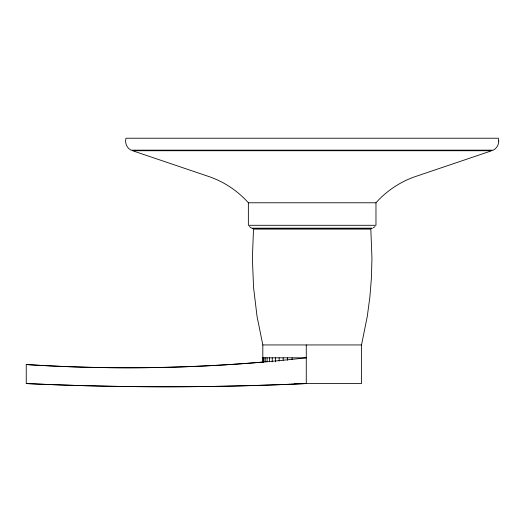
<?xml version="1.0" encoding="UTF-8"?>
<svg xmlns="http://www.w3.org/2000/svg" width="525" height="525" viewBox="0 0 525 525"><rect width="100%" height="100%" fill="white"/><g stroke="black" fill="none" stroke-linecap="round" stroke-linejoin="round"><path stroke-width="0.79" d="M294.505 383.552L361.515 383.552L361.515 344.945L367.29 316.365L369.876 297.084L371.431 277.699L371.956 258.261L370.814 229.11L253.516 229.11L252.374 258.261L253.549 287.405L257.04 316.365L262.822 344.945L262.822 362.644M133.658 151.095L208.615 176.459C223.84 181.611 237.661 190.785 248.358 202.775L248.358 225.297L375.972 225.297L375.972 202.775C386.669 190.785 400.49 181.611 415.715 176.459L490.672 151.095M375.014 226.557L373.327 227.811M132.313 150.727L492.017 150.727M248.358 202.775L375.972 202.775M251.974 228.211L372.356 228.211M252.479 228.355L371.851 228.355M252.998 228.46L371.333 228.46M262.822 344.945L361.515 344.945M262.822 357.814L306.278 357.814A1606.703 1603.081 90 0 1 26.25 364.54L26.25 383.552A3061.321 3054.66 -90 0 0 306.278 383.552L306.278 344.945M251.482 228.034L249.316 226.557M292.097 357.814L292.097 359.422M287.49 357.814L287.49 360.229M283.159 357.814L283.159 360.229M279.149 357.814L279.149 361.029M275.494 357.814L275.494 361.837M272.245 357.814L272.245 361.837M269.43 357.814L269.43 361.837M267.087 357.814L267.087 361.837M265.237 357.814L265.237 361.837M263.898 357.814L263.898 361.837M263.091 357.814L263.091 362.644M306.278 383.552A3061.813 3054.909 -90 0 1 26.25 383.552M262.966 362.073A1606.447 1602.95 90 0 1 26.25 364.54M498.75 141.002C498.816 144.762 496.643 148.437 493.297 150.17L131.033 150.17C126.801 148.03 124.596 142.754 126 138.226L498.33 138.226L498.75 141.002"/></g></svg>
